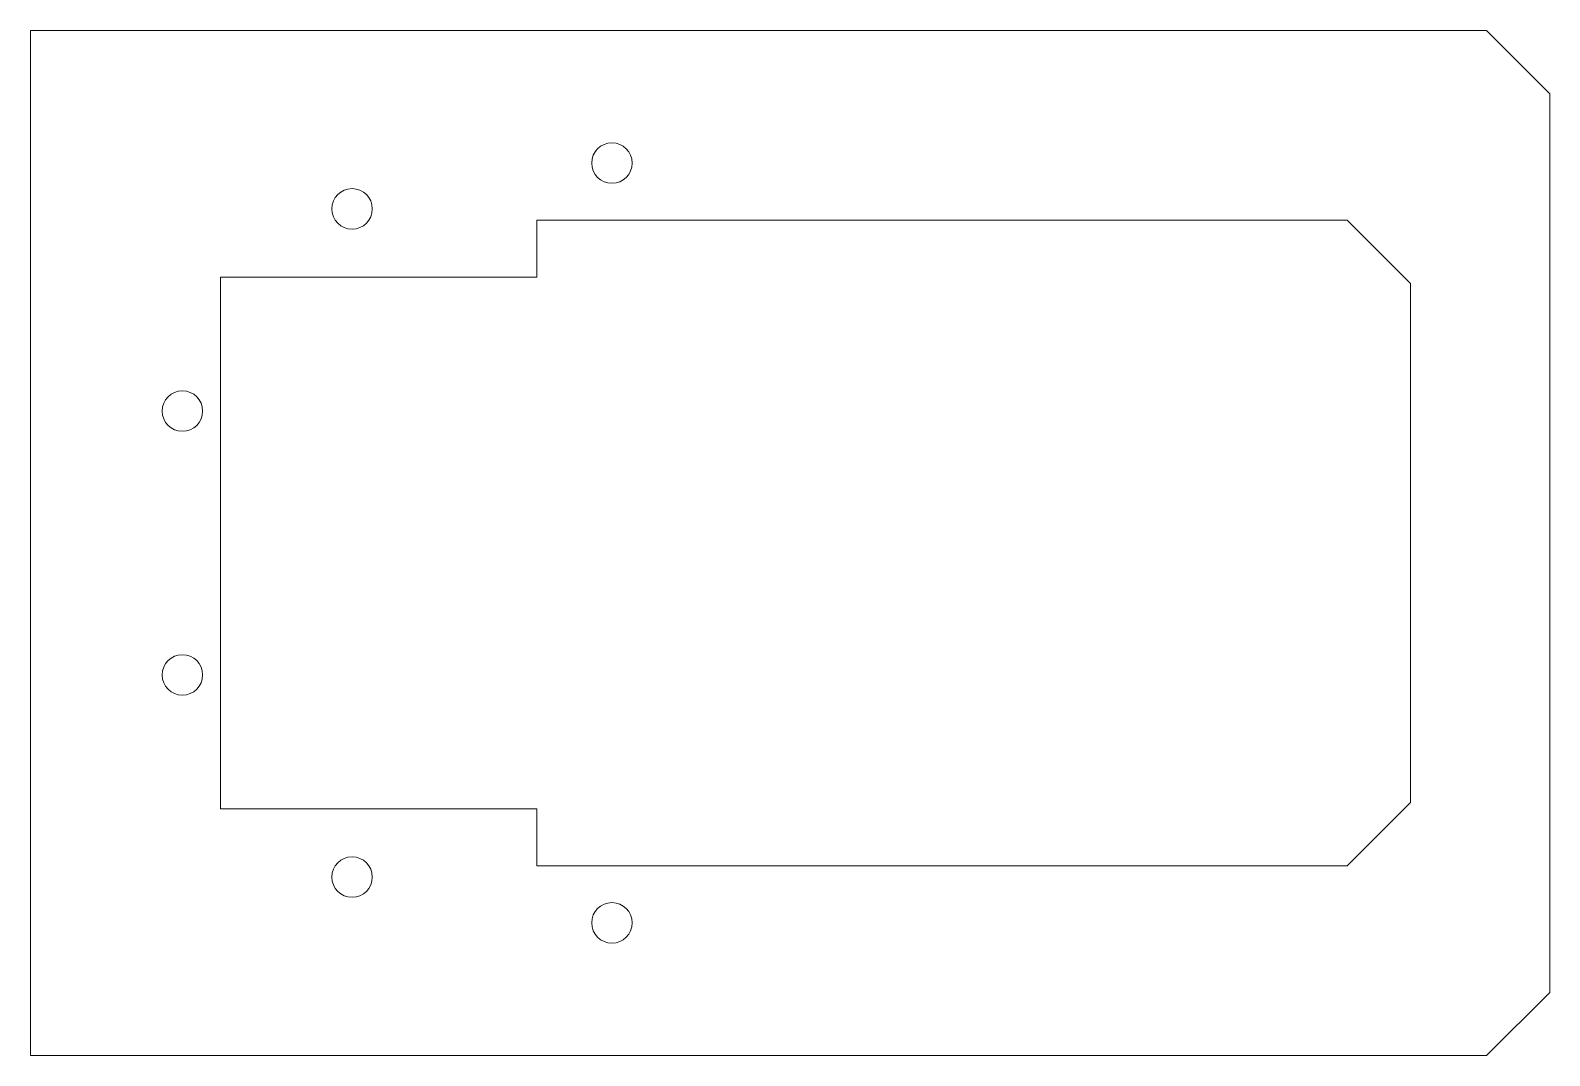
# Model space of a CAD drawing. Header units: millimetres. Extents: x -33 to 87, y -196 to -115.
import ezdxf

# ---------------------------------------------------------------- set-up
doc = ezdxf.new("R2010")
doc.units = ezdxf.units.MM

msp = doc.modelspace()

# ---------------------------------------------------------------- linework, layer by layer
at = {"color": 7, "linetype": 'Continuous', "lineweight": 15}
for points in [[(81.54, -114.62), (-33.46, -114.62), (-33.46, -195.62), (81.54, -195.62), (86.54, -190.62), (86.54, -119.62)], [(70.54, -129.62), (6.54, -129.62), (6.54, -134.12), (-18.46, -134.12), (-18.46, -176.12), (6.54, -176.12), (6.54, -180.62), (70.54, -180.62), (75.54, -175.62), (75.54, -134.62)]]:
    msp.add_lwpolyline(points, close=True, dxfattribs=at)
for centre in [(12.47, -125.1), (-8.06, -128.72), (-21.46, -144.69), (-21.46, -165.54), (-8.06, -181.51), (12.47, -185.13)]:
    msp.add_circle(centre, 1.6, dxfattribs=at)

doc.saveas('drawing.dxf')
